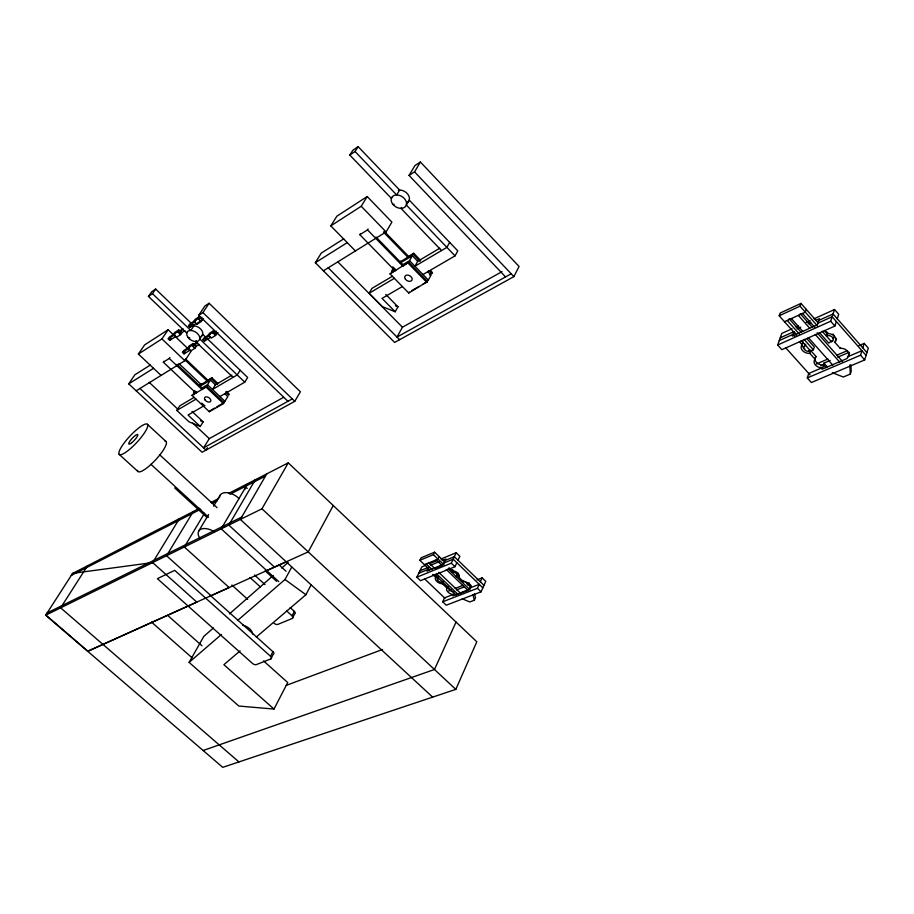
<?xml version="1.0" encoding="UTF-8"?>
<svg xmlns="http://www.w3.org/2000/svg" width="914" height="914" viewBox="0 0 914 914"><rect width="100%" height="100%" fill="white"/><g stroke="black" fill="none" stroke-linecap="round" stroke-linejoin="round"><path stroke-width="1.37" d="M807.268 377.939L860.531 355.215L861.925 350.69L847.678 356.803L847.141 358.482L821.949 369.267L822.497 367.588L808.753 373.483L807.268 377.939L811.381 382.52L864.69 359.933L868.3 348.097L864.176 343.39L859 345.618M862.793 347.88L864.176 343.39M832.346 372.741L843.325 377.014L850.34 374.077L851.208 371.267L850.854 364.766M848.558 353.992L849.083 352.313L837.772 357.18M849.586 352.941A7.095 5.153 14 0 1 848.775 354.232L847.895 357.043A7.106 5.141 14.1 0 0 847.598 351.17A7.106 5.141 14.1 0 0 840.206 348.337L840.492 347.469M840.206 348.337L834.928 342.35L835.83 339.562A7.106 5.198 14.4 0 0 836.481 338.603M831.831 340.979L828.735 343.093L819.367 332.502M792.072 328.766L781.778 333.427L777.7 345.001L781.881 349.662L834.893 326.047L836.356 321.557M837.27 318.757L838.721 314.302L834.528 309.515L813.94 318.849M820.909 365.874L823.4 364.8L823.948 363.132L830.232 360.424M827.65 332.193L826.336 335.952A4.444 3.245 14.5 0 1 832.471 337.346A4.444 3.245 14.5 0 1 831.546 341.859L822.177 331.245M815.985 356.471A7.004 5.061 14.8 0 0 816.351 362.252A7.004 5.061 14.8 0 0 823.617 365.04L822.703 367.828A7.015 5.061 14.9 0 1 815.437 365.029A7.015 5.061 14.9 0 1 815.06 359.259L815.985 356.471L810.729 350.576A7.015 5.107 15.2 0 1 808.753 350.496M777.7 345.001L830.666 321.237L834.528 309.515M815.06 359.259L809.804 353.352L810.729 350.576M810.912 350.176L810.615 351.045A4.399 3.188 15.3 0 1 804.571 349.639A4.399 3.188 15.3 0 1 805.417 345.206L805.714 344.338M801.281 340.568L810.615 351.045L813.38 349.822L814.317 347.046L806.856 338.66M809.804 353.352A7.026 5.107 15.3 0 1 802.503 350.553A7.026 5.107 15.3 0 1 802.092 344.715L802.926 342.293M806.274 309.389L805.314 312.165L784.486 321.705M795.706 333.713L793.878 331.656L792.347 336.089L817.402 324.813L819.458 318.7L815.711 320.391M796.62 335.324L779.208 315.787L800.024 306.167L800.984 303.402L818.43 323.168M779.208 315.787L780.202 313.034L800.984 303.402M199.515 508.333L72.549 573.478L45.7 615.191L222.73 767.349L455.812 689.373L476.811 641.777L288.276 462.838L228.694 493.389M442.684 601.778L477.428 588.319L479.233 584.32L469.967 587.931L469.282 589.427L452.841 595.814L453.527 594.329L444.524 597.836L442.684 601.778L446.283 605.205L481.061 591.826L485.768 581.35L482.158 577.854L477.017 579.864M480.353 581.83L482.158 577.854M462.256 598.819L469.785 601.949L474.366 600.201L475.486 597.722L474.4 593.586M471.281 585.623L470.15 588.113A5.484 3.29 24.9 0 0 469.099 583.977A5.484 3.29 24.9 0 0 463.421 581.647L458.794 577.191A5.495 3.313 25.2 0 0 457.708 573.021A5.495 3.313 25.2 0 0 452.03 570.69L449.003 567.777M456.04 622.068L434.481 669.494L203.125 750.508M463.421 581.647L463.855 580.71M457.331 574.518L456.315 576.688A3.439 2.068 25.2 0 0 456.337 573.569A3.439 2.068 25.2 0 0 451.756 572.301L452.91 569.822M458.794 577.191L459.296 576.106M453.71 594.511A5.438 3.245 25.1 0 1 448.111 592.192A5.438 3.245 25.1 0 1 447.015 588.113L447.883 586.262M452.03 570.69L452.464 569.753M425.627 565.343L421.8 566.92L416.841 577.202L420.486 580.676L454.978 566.714L456.84 562.727M458.005 560.248L459.856 556.283L456.189 552.742L440.902 559.037M416.841 577.202L451.299 563.161L456.189 552.742M443.107 581.201L442.673 582.127A3.405 2.034 25.4 0 1 438.149 580.858A3.405 2.034 25.4 0 1 438.126 577.785L438.571 576.86M447.015 588.113L442.41 583.715L443.359 581.704M442.41 583.715A5.45 3.256 25.4 0 1 436.801 581.395A5.45 3.256 25.4 0 1 435.681 577.271L436.549 575.432A5.45 3.268 25.4 0 0 438.229 579.179M439.188 556.615L438.012 559.082L424.439 564.692M429.603 569.628L419.857 560.305L433.396 554.661L434.584 552.193L444.204 561.447M419.857 560.305L421.046 557.848L434.584 552.193M343.755 238.874L321.294 253.064L315.33 262.684L394.631 342.43L513.885 276.622L519.061 266.454L420.406 162.018L414.933 165.571L409.049 175.408L505.545 276.919M213.43 627.952L203.822 636.384L189.107 662.387L238.84 706.042L274.006 709.058L287.716 682.529L263.563 660.925M270.807 658.914A3.05 1.645 28 0 0 270.51 656.286L174.711 570.347L157.379 578.665L252.47 663.427A3.016 1.611 28.2 0 0 256.366 664.604L270.807 658.914L273.229 654.344A3.039 1.645 28 0 0 272.932 651.716L210.311 595.425M274.051 623.257A2.971 1.634 28.2 0 0 277.89 624.388L292.274 618.447L294.605 614.037A2.982 1.668 28 0 0 294.354 611.397L290.161 607.559M256.263 637.081L305.916 594.728L311.217 584.72M270.51 656.286L272.932 651.716M292.274 618.447A2.993 1.668 28 0 0 292.012 615.796L294.354 611.397M333.244 505.511L308.235 551.885L266.728 570.599M237.583 620.492L284.985 579.522L291.749 567.08M455.046 255.874L457.777 250.87L409.232 200.097L406.33 205.022L455.046 255.874L422.988 274.531M392.792 266.854L395.728 269.87L390.027 273.903L408.752 293.04L427.512 281.546L408.695 262.169L402.914 266.26L367.519 229.894L368.102 228.911M425.913 281.455L428.335 280.05L431.088 275.08L427.535 271.412M429.489 275L432.459 272.612L430.494 270.578M502.037 271.629L402.446 327.223L396.996 337.072L511.189 273.789M449.665 242.381L446.912 247.374L414.933 266.237L417.721 261.29L439.84 248.197M408.752 293.04L409.312 292.046M392.403 276.268L371.941 288.378L369.107 293.257L382.303 306.624L395.191 311.743L397.967 306.818L385.765 294.434M390.027 273.903L408.695 262.169M402.309 264.98L409.541 260.684L412.351 255.737L417.721 261.29M400.812 261.016L400.252 261.998L413.756 253.281L420.646 260.399M413.756 253.281L407.998 257.371L383.56 232.19M395.728 269.87L395.156 270.864L359.853 234.704L360.447 233.721M45.7 615.191L261.964 508.79L288.276 462.838M393.58 267.756L391.455 271.435L395.065 269.287M266.774 473.875L240.348 519.426L432.653 697.119M255.292 479.759L228.808 525.104L274.474 567.114M150.307 365.063L134.849 374.797L128.714 383.857L202.097 452.236L294.788 401.315L300.386 391.786L209.112 303.277L204.907 305.984L198.726 315.284L287.933 401.303M247.728 483.643L221.211 528.84L278.77 581.635M323.396 270.807L386.096 231.916L391.9 222.113L367.2 196.533L336.832 216.23L330.799 225.884L355.409 250.95M401.532 207.455L400.983 208.381L441.496 250.562M198.624 531.217L208.598 514.513M213.59 506.15L220 495.411M393.523 205.056L394.071 204.13M409.049 175.408L414.545 171.866L420.406 162.018M204.496 513.302L184.331 546.983L229.151 587.553L211.031 595.722L166.554 555.735L193.265 511.577M391.912 197.435L391.363 198.361L349.799 155.06L352.884 150.227L358.128 146.651L399.624 190.055L396.687 194.956L355.043 151.495L358.128 146.651M200.749 509.201L71.315 575.397L72.629 573.352L152.627 562.578L179.384 518.695M330.799 225.884L361.224 206.267L367.2 196.533M207.409 447.791L205.993 450.099L139.945 388.461M283.637 397.304L209.283 438.629L203.582 447.849L292.286 398.904M244.758 382.166L247.671 377.471L202.771 334.341L199.732 338.98L244.758 382.166L219.943 396.55M223.439 403.6L224.021 402.663L206.598 386.131L201.971 389.455L169.261 358.482L163.332 362.195L195.95 393.009L196.544 392.083L191.963 395.374L209.295 411.711L223.439 403.6L206.016 387.068L191.963 395.374M222.536 402.617L224.89 401.257L227.792 396.596L224.833 393.774M240.154 370.25L237.229 374.934L212.482 389.467L215.418 384.828L231.916 375.106M209.295 411.711L209.877 410.786M194.156 397.35L179.772 405.827L176.825 410.409L189.049 421.857L200.257 426.472L203.159 421.868L191.997 411.391M218.035 383.606L211.922 377.779L207.295 381.104L184.936 359.853M206.016 387.068L206.598 386.131M201.64 388.199L207.489 384.737L210.448 380.098L215.418 384.828M199.286 385.868L211.922 377.779M87.504 565.812L60.644 607.844L238.931 761.922M194.933 390.746L193.448 393.054L195.79 391.672M216.012 332.845L214.801 334.718L217.966 332.753M215.761 332.605L213.705 330.617L209.535 333.233L208.312 335.095L211.397 338.054L215.578 335.449L216.789 333.587M208.312 335.095L212.494 332.49L213.705 330.617M214.482 331.359L213.259 333.233L216.424 331.256M202.862 339.722L204.085 337.86L210.3 333.976L209.089 335.838L202.862 339.722L204.405 341.196L210.62 337.312M204.405 341.196L205.616 339.334M136.163 390.804L184.868 360.722L190.935 351.479L168.13 329.737L144.595 344.932L138.38 354.038L161.081 375.414M194.899 348.314L196.11 346.452L193.06 343.538L189.004 346.086L187.781 347.926L190.832 350.839L194.899 348.314L191.849 345.389L187.781 347.926M182.492 352.438L188.547 348.657L189.758 346.806L183.714 350.588L182.492 352.438L184.011 353.878L185.234 352.039M191.849 345.389L193.06 343.538M196.19 340.694L195.607 341.562L233.047 377.391M189.129 338.603L189.712 337.734M200.84 318.209L199.286 316.712L195.139 319.374L193.905 321.237L197.001 324.207L201.16 321.568L202.382 319.706L199.263 321.694M196.224 323.465L190.043 327.418L188.49 325.932L189.724 324.082L198.052 318.575L199.286 316.712M198.726 315.284L202.931 312.577L209.112 303.277M200.063 317.466L198.829 319.317L201.96 317.318M197.001 324.207L198.235 322.356M169.261 358.482L169.878 357.557M190.043 327.418L191.266 325.567M187.313 332.193L186.73 333.062L148.434 296.41L151.633 291.829L155.666 289.087L193.905 325.818L190.832 330.457L152.467 293.668L148.434 296.41M195.916 320.117L194.682 321.979L188.49 325.932M181.075 332.079L179.841 333.918L184.925 330.674M180.606 334.65L181.84 332.81L178.767 329.874L174.734 332.456L173.489 334.307L176.562 337.232L180.606 334.65L177.533 331.713L169.478 337.038L168.245 338.877L169.775 340.339L175.796 336.501M163.332 362.195L163.937 361.27M169.775 340.339L171.009 338.5M175.499 333.187L174.266 335.038L168.245 338.877M177.533 331.713L178.767 329.874M138.38 354.038L161.927 338.923L168.13 329.737M152.467 293.668L155.666 289.087M229.437 613.911L273.195 575.534M281.729 568.051L288.127 562.43M189.107 662.387L221.428 634.453M240.074 650.894L223.884 664.707L274.006 709.058M349.799 155.06L355.043 151.495M182.583 328.652L178.299 332.456L183.383 329.2M200.383 320.814L203.514 318.815M315.33 262.684L347.24 242.633M359.853 234.704L367.519 229.894M128.714 383.857L153.541 368.308M196.898 342.35L193.825 344.27L192.614 346.12L197.721 342.933M184.011 353.878L190.066 350.108M194.134 347.583L199.252 344.395M400.309 262.924L412.351 255.737M198.886 385.548L201.868 383.766L201.286 384.691L178.973 363.543M199.926 386.348L210.448 380.098M369.107 293.257L394.402 278.336M176.825 410.409L196.007 399.144M402.423 286.505L382.018 298.387L395.191 311.743M204.633 405.416L188.055 415.036L200.257 426.472M411.734 290.641L419.012 286.448M422.656 284.345L427.512 281.546M211.054 410.1L214.596 408.078M216.949 406.719L224.021 402.663M210.928 502.483L218.537 498.587M212.162 503.363L217.246 500.769M229.928 494.28L265.46 476.114M241.696 517.096L47.162 612.928L45.791 615.053L87.824 651.191L286.219 561.813M795.934 327.018L798.505 325.852M806.228 322.345L810.078 320.597M796.951 328.869L800.71 327.178M808.205 323.784L810.707 322.653M780.236 337.826L793.878 331.656M818.898 320.357L833.065 313.97L866.929 352.587M87.733 651.328L196.841 602.12L152.627 562.578M779.265 340.579L792.918 334.421L794.597 336.295M817.961 323.145L832.14 316.758L866.072 355.409M816.316 364.035L827.958 359.008M837.018 355.1L847.358 350.645M429.443 563.767L437.086 560.613M430.802 565.172L439.577 561.562M442.079 560.533L445.838 558.991L443.267 564.429L426.964 571.09L427.661 569.616L418.738 573.272M419.926 570.827L428.849 567.16M445.141 560.465L454.327 556.695L483.986 585.326M443.976 562.944L453.161 559.174L482.866 587.828M435.704 568.154L441.976 565.583M448.774 590.947L451.345 589.941M455.195 588.422L462.895 585.406M466.746 583.897L469.316 582.892M456.612 589.884L464.198 586.925M467.979 585.44L470.516 584.446M458.942 593.826L467.797 590.387M286.276 685.374L382.52 649.488M395.385 305.802L397.967 306.818M200.669 420.84L203.159 421.868M284.985 579.522L305.916 594.728M151.518 622.114L192.054 657.772M168.267 615.922L202.005 645.775M231.848 585.017L247.671 599.367M254.526 575.009L265.003 584.583M119.128 454.327L137.865 471.43M249.979 577.477L260.49 587.051M286.756 611.009L292.012 615.796M174.7 487.905L207.01 517.53M265.14 570.839L276.531 581.281M150.924 464.323L208.563 517.21M159.584 454.704L217.052 507.67M278.701 564.498L286.013 571.239M147.417 424.313A20.622 4.673 -47 0 1 129.068 449.779A20.622 4.673 -47 0 1 123.424 443.976A20.622 4.673 -47 0 1 147.417 424.313L166.005 441.531M261.964 508.79L455.812 689.373M149.142 382.292L178.173 409.495M192.694 423.091L209.283 438.629M201.731 403.097L204.782 405.976M177.03 364.332L202.565 388.519M185.531 358.939L207.889 380.19M161.927 338.923L184.868 360.722M207.489 384.737L224.89 401.257M424.816 579.065L445.072 598.362M226.181 391.363L229.243 394.277L228.66 395.202L225.609 392.289M211.328 378.704L217.452 384.531M428.449 562.476L434.63 568.405M438.754 572.347L461.433 594.066M426.232 563.949L432.242 569.696M436.252 573.535L458.302 594.626M434.756 574.552L456.429 595.277M432.676 574.403L435.681 577.271M433.396 554.661L444.044 564.886M448.066 568.748L470.184 590.01M436.184 559.836L442.216 565.629M446.238 569.491L468.345 590.73M198.052 318.575L201.16 321.568M212.494 332.49L215.578 335.449M451.299 563.161L454.978 566.714M477.428 588.319L481.061 591.826M457.263 574.003L459.274 575.934M465.295 581.727L471.316 587.531M202.931 312.577L294.788 401.315M328.24 267.802L399.589 339.688M338.111 262.147L402.446 327.223M409.541 260.684L428.335 280.05M408.124 263.163L426.952 282.54M375.962 236.989L403.485 265.266M413.197 254.263L420.086 261.393M428.952 270.544L431.911 273.594M361.224 206.267L386.096 231.916M384.143 231.208L408.558 256.388M414.545 171.866L513.885 276.622M785.789 347.868L810.055 374.923M787.24 320.448L799.373 334.09M804.046 339.334L813.38 349.822M823.948 363.132L827.227 366.811M823.4 364.8L825.948 367.657M799.339 341.63L802.092 344.715M791.387 318.552L802.686 331.268M808.33 337.62L832.814 365.177M789.148 318.735L801.258 332.365M800.024 306.167L817.493 325.944M802.515 313.445L814.694 327.212M800.23 313.662L812.466 327.486M817.173 332.799L842.582 361.51M798.322 315.364L809.644 328.137M815.299 334.524L839.806 362.184M824.976 330.582L827.787 333.759M824.417 330.457L827.181 333.587A7.118 5.198 14.5 0 1 834.596 336.409A7.118 5.198 14.5 0 1 834.928 342.35M830.666 321.237L834.893 326.047M860.531 355.215L864.69 359.933M222.273 528.063L222.159 527.755A2.285 1.314 30.1 0 1 222.673 526.51A2.285 1.314 30.1 0 1 224.741 526.864M244.838 489.584L244.724 489.276A2.239 1.337 30.2 0 1 245.26 488.019A2.239 1.337 30.2 0 1 247.294 488.35M472.926 594.694L474.366 600.201M849.826 364.983L850.34 374.077M453.801 591.952A5.438 3.245 25.1 0 1 447.803 587.279M242.656 625.119A9.117 4.947 28.7 0 1 252.595 634.053M199.629 537.912A12.865 7.323 30.2 0 1 201.091 529.115A12.865 7.323 30.2 0 1 214.424 531.811M219.451 497.662A12.647 7.415 30.3 0 1 226.592 492.635A12.647 7.415 30.3 0 1 239.148 498.701M165 441.131A20.531 4.913 -47 0 1 155.3 460.165A20.531 4.913 -47 0 1 137.523 470.356M192.351 325.978A7.255 4.616 33.6 0 1 201.08 329.497A7.255 4.616 33.6 0 1 201.274 336.363M398.39 190.158A8.237 6.021 31.7 0 1 408.055 194.533A8.237 6.021 31.7 0 1 407.13 202.657M458.348 573.352A3.428 2.068 25.2 0 1 457.468 574.209M832.848 334.044A4.444 3.245 14.4 0 1 833.054 338.728M827.25 333.164A4.444 3.245 14.4 0 1 827.581 333.039M804.937 346.018A4.387 3.188 15.2 0 1 804.766 344.052M804.868 349.011A7.015 5.107 15.2 0 1 803.04 341.939M131.856 442.673A6.524 1.474 -47 0 0 137.763 434.584A6.524 1.474 -47 0 0 130.222 440.685A6.524 1.474 -47 0 0 131.856 442.673M205.113 400.058A3.519 2.171 32.2 0 0 210.608 401.395A3.519 2.171 32.2 0 0 207.261 396.962A3.519 2.171 32.2 0 0 205.113 400.058M187.884 337.175A7.266 4.604 33.5 0 0 199.218 340.134A7.266 4.604 33.5 0 0 192.591 330.719A7.266 4.604 33.5 0 0 187.884 337.175M405.439 279.25A3.987 2.811 29.8 0 0 411.86 280.267A3.987 2.811 29.8 0 0 408.032 275.125A3.987 2.811 29.8 0 0 405.439 279.25M392.483 203.776A8.26 6.021 31.6 0 0 405.793 206.13A8.26 6.021 31.6 0 0 398.276 195.093A8.26 6.021 31.6 0 0 392.483 203.776"/></g></svg>
